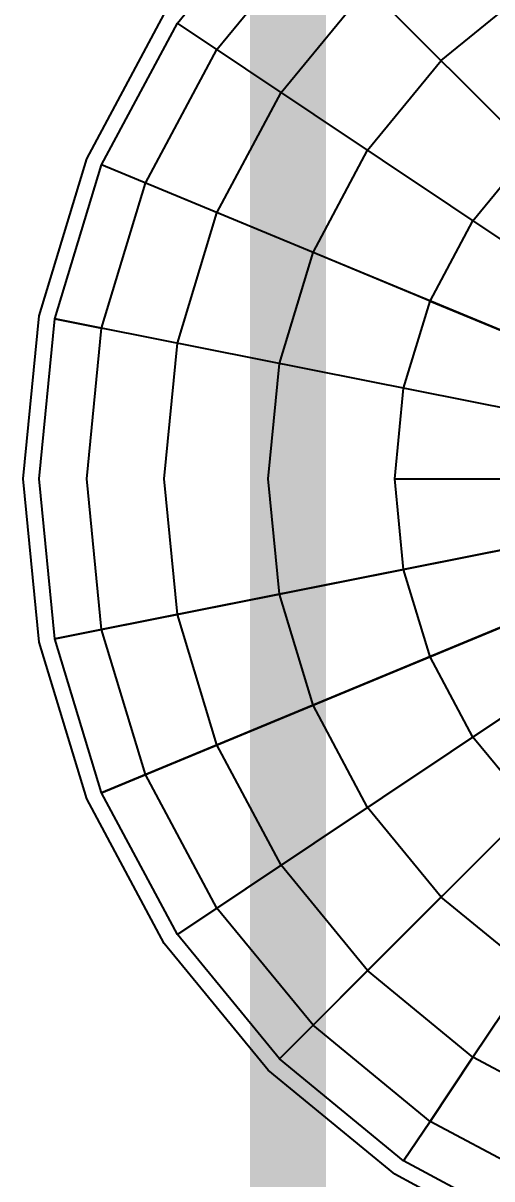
# Model space of a CAD drawing. Extents: x 11992 to 29481, y -6727 to 6811.
# Drawn here: x 12739.9 to 12801.6, y -1149.4 to -997.4 of the extents above; entities that cross this region are included whole.
import ezdxf

# ---------------------------------------------------------------- set-up
doc = ezdxf.new("R2010")
doc.units = 0
doc.header["$MEASUREMENT"] = 0
doc.layers.get('0').update_dxf_attribs({"color": 8, "linetype": 'CONTINUOUS'})
doc.layers.add('zoylight 1灯带', color=1, linetype='CONTINUOUS', lineweight=30)
doc.styles.add('XZC', font='SIMPLEX.SHX', dxfattribs={"width": 0.7, "bigfont": 'hztxt.shx'})
doc.linetypes.add('LED_LINE', pattern='A,12.7,-5.08,["LED",XZC,S=2.54,R=0,X=-2.54,Y=-1.27],-6.35', length=24.13)

msp = doc.modelspace()

# ---------------------------------------------------------------- linework, layer by layer
for p, q in [((12760.2, -997.35, -1361.97), (12773.61, -981, -1361.97)), ((12760.2, -997.35, -1404.89), (12773.61, -981, -1404.89)), ((12765.4, -1000.83, -1425.52), (12778.04, -985.43, -1425.52)), ((12765.4, -1000.83, -1341.33), (12778.04, -985.43, -1341.33)), ((12806.69, -1014.08, -1291.96), (12778.04, -985.43, -1341.33)), ((12773.85, -1006.48, -1444.54), (12785.23, -992.62, -1444.54)), ((12773.85, -1006.48, -1322.31), (12785.23, -992.62, -1322.31)), ((12785.23, -992.62, -1444.54), (12806.69, -1014.08, -1474.89)), ((12794.9, -1002.29, -1305.64), (12806.69, -992.62, -1305.64)), ((12794.9, -1002.29, -1461.21), (12806.69, -992.62, -1461.21)), ((12748.27, -1015.2, -1383.43), (12758.44, -996.18, -1383.43)), ((12750.23, -1016.01, -1361.97), (12760.2, -997.35, -1361.97)), ((12750.23, -1016.01, -1404.89), (12760.2, -997.35, -1404.89)), ((12939.61, -1117.23, -1404.89), (12760.2, -997.35, -1404.89)), ((12867.74, -1069.21, -1275.54), (12760.2, -997.35, -1361.97)), ((12760.2, -997.35, -1361.97), (12760.2, -997.35, -1404.89)), ((12756.01, -1018.4, -1425.52), (12765.4, -1000.83, -1425.52)), ((12756.01, -1018.4, -1341.33), (12765.4, -1000.83, -1341.33)), ((12785.23, -1014.08, -1305.64), (12794.9, -1002.29, -1305.64)), ((12785.23, -1014.08, -1461.21), (12794.9, -1002.29, -1461.21)), ((12765.4, -1022.29, -1444.54), (12773.85, -1006.48, -1444.54)), ((12765.4, -1022.29, -1322.31), (12773.85, -1006.48, -1322.31)), ((12742.01, -1035.83, -1383.43), (12748.27, -1015.2, -1383.43)), ((12778.04, -1027.53, -1305.64), (12785.23, -1014.08, -1305.64)), ((12778.04, -1027.53, -1461.21), (12785.23, -1014.08, -1461.21)), ((12799.09, -1023.34, -1291.96), (12806.69, -1014.08, -1291.96)), ((12799.09, -1023.34, -1474.89), (12806.69, -1014.08, -1474.89)), ((12744.09, -1036.24, -1361.97), (12750.23, -1016.01, -1361.97)), ((12744.09, -1036.24, -1404.89), (12750.23, -1016.01, -1404.89)), ((12906.36, -1080.68, -1474.89), (12750.23, -1016.01, -1404.89)), ((12778.04, -1027.53, -1305.64), (12750.23, -1016.01, -1361.97)), ((12750.23, -1016.01, -1361.97), (12750.23, -1016.01, -1404.89)), ((12750.23, -1098.58, -1361.97), (12943.79, -1018.4, -1341.33)), ((12943.79, -1018.4, -1425.52), (12750.23, -1098.58, -1404.89)), ((12750.23, -1037.47, -1341.33), (12756.01, -1018.4, -1341.33)), ((12750.23, -1037.47, -1425.52), (12756.01, -1018.4, -1425.52)), ((12760.2, -1039.45, -1444.54), (12765.4, -1022.29, -1444.54)), ((12760.2, -1039.45, -1322.31), (12765.4, -1022.29, -1322.31)), ((12793.44, -1033.9, -1291.96), (12799.09, -1023.34, -1291.96)), ((12793.44, -1033.9, -1474.89), (12799.09, -1023.34, -1474.89)), ((12773.61, -1042.12, -1305.64), (12778.04, -1027.53, -1305.64)), ((12773.61, -1042.12, -1461.21), (12778.04, -1027.53, -1461.21)), ((12793.44, -1033.9, -1291.96), (12778.04, -1027.53, -1305.64)), ((12789.96, -1045.37, -1291.96), (12793.44, -1033.9, -1291.96)), ((12789.96, -1045.37, -1474.89), (12793.44, -1033.9, -1474.89)), ((12793.44, -1033.9, -1291.96), (12943.79, -1096.18, -1341.33)), ((12739.9, -1057.29, -1383.43), (12742.01, -1035.83, -1383.43)), ((12742.01, -1057.29, -1361.97), (12744.09, -1036.24, -1361.97)), ((12742.01, -1057.29, -1404.89), (12744.09, -1036.24, -1404.89)), ((12750.23, -1037.47, -1341.33), (12744.09, -1036.24, -1361.97)), ((12744.09, -1036.24, -1361.97), (12744.09, -1036.24, -1404.89)), ((12744.09, -1036.24, -1404.89), (12750.23, -1037.47, -1425.52)), ((12748.27, -1057.29, -1425.52), (12750.23, -1037.47, -1425.52)), ((12748.27, -1057.29, -1341.33), (12750.23, -1037.47, -1341.33)), ((12939.61, -1075.13, -1444.54), (12750.23, -1037.47, -1425.52)), ((12808.61, -1049.08, -1281.8), (12750.23, -1037.47, -1341.33)), ((12758.44, -1057.29, -1444.54), (12760.2, -1039.45, -1444.54)), ((12758.44, -1057.29, -1322.31), (12760.2, -1039.45, -1322.31)), ((12772.12, -1057.29, -1305.64), (12773.61, -1042.12, -1305.64)), ((12772.12, -1057.29, -1461.21), (12773.61, -1042.12, -1461.21)), ((12867.74, -1045.37, -1275.54), (12760.2, -1117.23, -1361.97)), ((12788.79, -1057.29, -1291.96), (12789.96, -1045.37, -1291.96)), ((12788.79, -1057.29, -1474.89), (12789.96, -1045.37, -1474.89)), ((12742.01, -1078.75, -1383.43), (12739.9, -1057.29, -1383.43)), ((12744.09, -1078.34, -1361.97), (12742.01, -1057.29, -1361.97)), ((12744.09, -1078.34, -1404.89), (12742.01, -1057.29, -1404.89)), ((12750.23, -1077.12, -1341.33), (12748.27, -1057.29, -1341.33)), ((12750.23, -1077.12, -1425.52), (12748.27, -1057.29, -1425.52)), ((12760.2, -1075.13, -1444.54), (12758.44, -1057.29, -1444.54)), ((12760.2, -1075.13, -1322.31), (12758.44, -1057.29, -1322.31)), ((12773.61, -1072.47, -1305.64), (12772.12, -1057.29, -1305.64)), ((12773.61, -1072.47, -1461.21), (12772.12, -1057.29, -1461.21)), ((12788.79, -1057.29, -1291.96), (12911.01, -1057.29, -1474.89)), ((12789.96, -1069.21, -1474.89), (12788.79, -1057.29, -1474.89)), ((12789.96, -1069.21, -1291.96), (12788.79, -1057.29, -1291.96)), ((12808.61, -1065.5, -1281.8), (12750.23, -1077.12, -1341.33)), ((12789.96, -1069.21, -1474.89), (12808.61, -1065.5, -1485.05)), ((12760.2, -1117.23, -1404.89), (12832.06, -1069.21, -1491.31)), ((12773.61, -1072.47, -1461.21), (12789.96, -1069.21, -1474.89)), ((12793.44, -1080.68, -1291.96), (12789.96, -1069.21, -1291.96)), ((12793.44, -1080.68, -1474.89), (12789.96, -1069.21, -1474.89)), ((12750.23, -1077.12, -1425.52), (12773.61, -1072.47, -1461.21)), ((12778.04, -1087.06, -1305.64), (12773.61, -1072.47, -1305.64)), ((12778.04, -1087.06, -1461.21), (12773.61, -1072.47, -1461.21)), ((12765.4, -1092.29, -1444.54), (12760.2, -1075.13, -1444.54)), ((12765.4, -1092.29, -1322.31), (12760.2, -1075.13, -1322.31)), ((12750.23, -1077.12, -1341.33), (12744.09, -1078.34, -1361.97)), ((12744.09, -1078.34, -1404.89), (12750.23, -1077.12, -1425.52)), ((12756.01, -1096.18, -1425.52), (12750.23, -1077.12, -1425.52)), ((12756.01, -1096.18, -1341.33), (12750.23, -1077.12, -1341.33)), ((12748.27, -1099.39, -1383.43), (12742.01, -1078.75, -1383.43)), ((12744.09, -1078.34, -1361.97), (12744.09, -1078.34, -1404.89)), ((12750.23, -1098.58, -1404.89), (12744.09, -1078.34, -1404.89)), ((12750.23, -1098.58, -1361.97), (12744.09, -1078.34, -1361.97)), ((12799.09, -1091.24, -1474.89), (12793.44, -1080.68, -1474.89)), ((12799.09, -1091.24, -1291.96), (12793.44, -1080.68, -1291.96)), ((12785.23, -1100.5, -1461.21), (12778.04, -1087.06, -1461.21)), ((12785.23, -1100.5, -1305.64), (12778.04, -1087.06, -1305.64)), ((12806.69, -1100.5, -1291.96), (12799.09, -1091.24, -1291.96)), ((12806.69, -1100.5, -1474.89), (12799.09, -1091.24, -1474.89)), ((12773.85, -1108.1, -1322.31), (12765.4, -1092.29, -1322.31)), ((12773.85, -1108.1, -1444.54), (12765.4, -1092.29, -1444.54)), ((12765.4, -1113.75, -1341.33), (12756.01, -1096.18, -1341.33)), ((12765.4, -1113.75, -1425.52), (12756.01, -1096.18, -1425.52)), ((12750.23, -1098.58, -1361.97), (12750.23, -1098.58, -1404.89)), ((12760.2, -1117.23, -1361.97), (12750.23, -1098.58, -1361.97)), ((12760.2, -1117.23, -1404.89), (12750.23, -1098.58, -1404.89)), ((12758.44, -1118.4, -1383.43), (12748.27, -1099.39, -1383.43)), ((12785.23, -1121.96, -1444.54), (12806.69, -1100.5, -1474.89)), ((12794.9, -1112.29, -1305.64), (12785.23, -1100.5, -1305.64)), ((12794.9, -1112.29, -1461.21), (12785.23, -1100.5, -1461.21)), ((12806.69, -1100.5, -1291.96), (12794.9, -1112.29, -1305.64)), ((12785.23, -1121.96, -1444.54), (12773.85, -1108.1, -1444.54)), ((12785.23, -1121.96, -1322.31), (12773.85, -1108.1, -1322.31)), ((12794.9, -1112.29, -1305.64), (12778.04, -1129.15, -1341.33)), ((12806.69, -1121.96, -1305.64), (12794.9, -1112.29, -1305.64)), ((12806.69, -1121.96, -1461.21), (12794.9, -1112.29, -1461.21)), ((12778.04, -1129.15, -1425.52), (12765.4, -1113.75, -1425.52)), ((12778.04, -1129.15, -1341.33), (12765.4, -1113.75, -1341.33)), ((12772.12, -1135.07, -1383.43), (12758.44, -1118.4, -1383.43)), ((12760.2, -1117.23, -1361.97), (12760.2, -1117.23, -1404.89)), ((12773.61, -1133.58, -1404.89), (12760.2, -1117.23, -1404.89)), ((12773.61, -1133.58, -1361.97), (12760.2, -1117.23, -1361.97)), ((12778.04, -1129.15, -1425.52), (12785.23, -1121.96, -1444.54)), ((12799.09, -1133.34, -1322.31), (12785.23, -1121.96, -1322.31)), ((12799.09, -1133.34, -1444.54), (12785.23, -1121.96, -1444.54)), ((12806.69, -1121.96, -1305.64), (12799.09, -1133.34, -1322.31)), ((12799.09, -1133.34, -1444.54), (12806.69, -1121.96, -1461.21)), ((12778.04, -1129.15, -1341.33), (12773.61, -1133.58, -1361.97)), ((12773.61, -1133.58, -1404.89), (12778.04, -1129.15, -1425.52)), ((12793.44, -1141.79, -1341.33), (12778.04, -1129.15, -1341.33)), ((12793.44, -1141.79, -1425.52), (12778.04, -1129.15, -1425.52)), ((12773.61, -1133.58, -1361.97), (12773.61, -1133.58, -1404.89)), ((12789.96, -1147, -1361.97), (12773.61, -1133.58, -1361.97)), ((12789.96, -1147, -1404.89), (12773.61, -1133.58, -1404.89)), ((12799.09, -1133.34, -1322.31), (12793.44, -1141.79, -1341.33)), ((12793.44, -1141.79, -1425.52), (12799.09, -1133.34, -1444.54)), ((12814.9, -1141.79, -1444.54), (12799.09, -1133.34, -1444.54)), ((12814.9, -1141.79, -1322.31), (12799.09, -1133.34, -1322.31)), ((12788.79, -1148.75, -1383.43), (12772.12, -1135.07, -1383.43)), ((12793.44, -1141.79, -1341.33), (12789.96, -1147, -1361.97)), ((12789.96, -1147, -1404.89), (12793.44, -1141.79, -1425.52)), ((12811.01, -1151.18, -1425.52), (12793.44, -1141.79, -1425.52)), ((12811.01, -1151.18, -1341.33), (12793.44, -1141.79, -1341.33)), ((12789.96, -1147, -1361.97), (12789.96, -1147, -1404.89)), ((12808.61, -1156.97, -1404.89), (12789.96, -1147, -1404.89)), ((12808.61, -1156.97, -1361.97), (12789.96, -1147, -1361.97)), ((12807.81, -1158.92, -1383.43), (12788.79, -1148.75, -1383.43))]:
    msp.add_line(p, q)
at = {"layer": 'zoylight 1灯带', "linetype": 'LED_LINE', "ltscale": 20, "const_width": 10, "elevation": -40.43}
msp.add_lwpolyline([(12774.77, -769.4), (12774.77, -3969.45)], dxfattribs=at)

doc.saveas('drawing.dxf')
